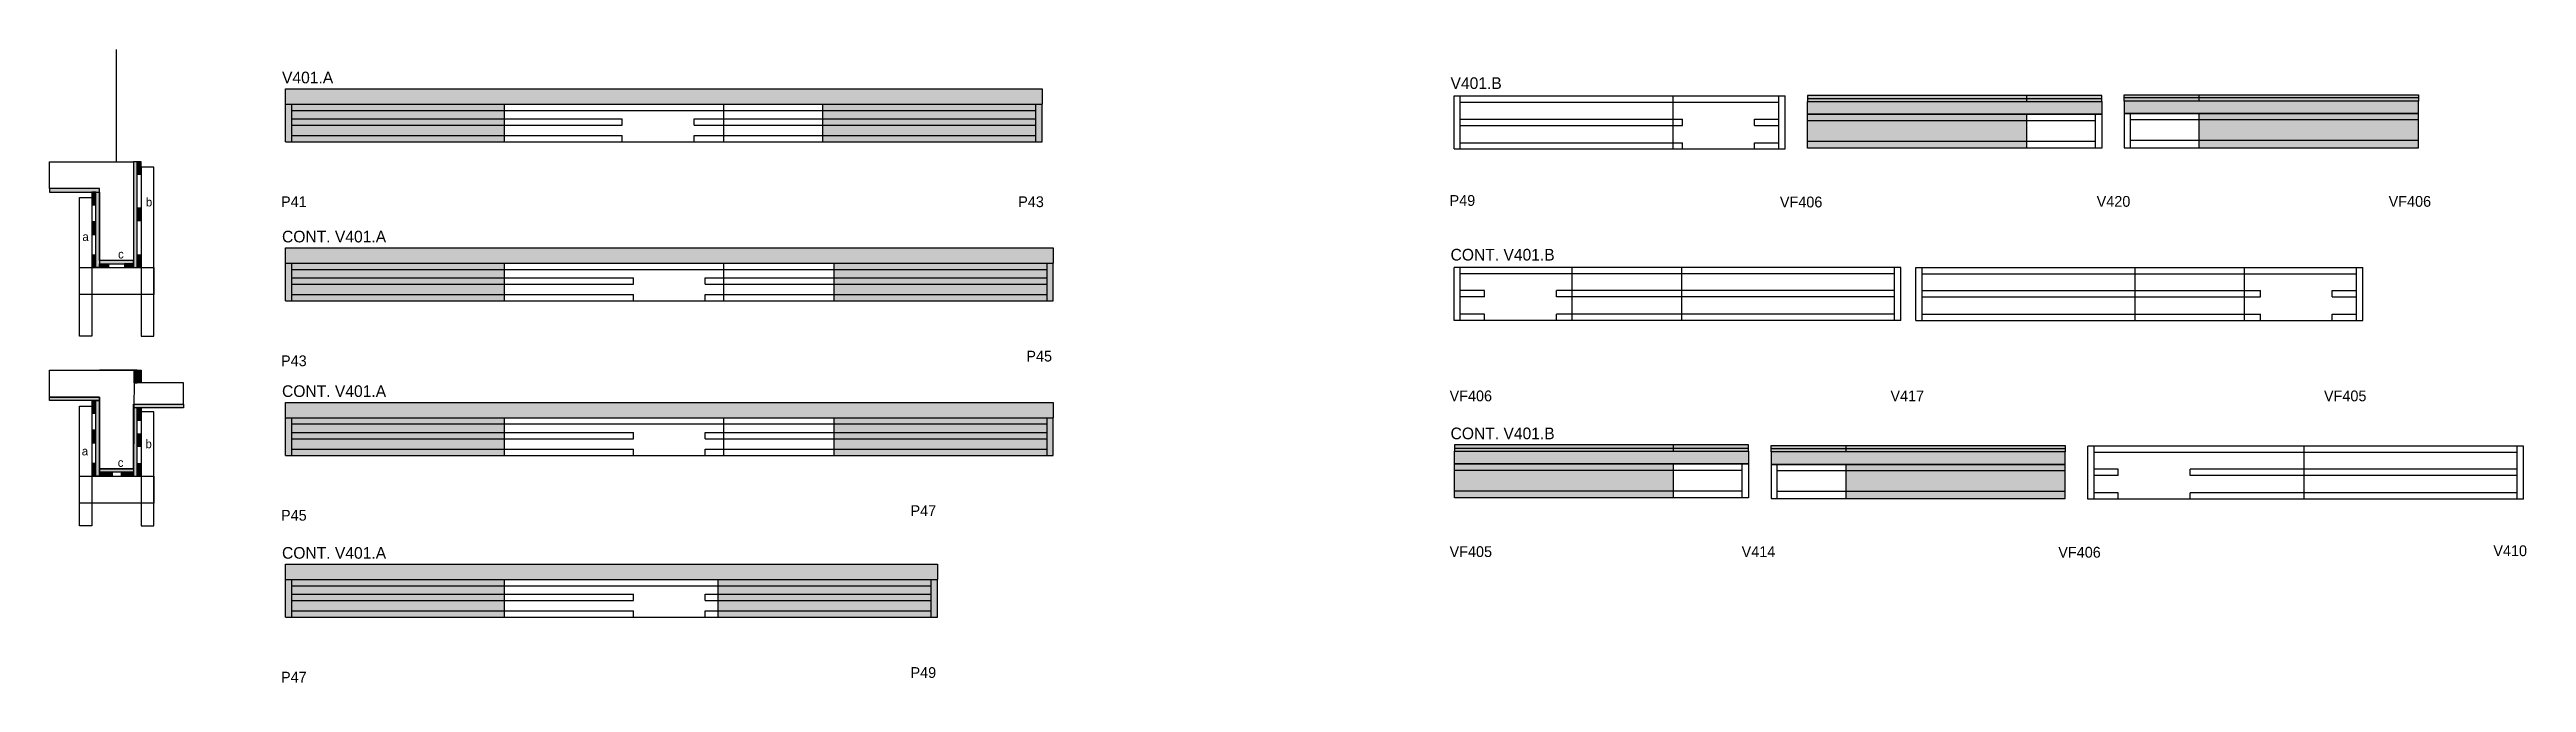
# Model space of a CAD drawing. Header units: metres. Extents: x 6434 to 9192, y 6303 to 7009.
import ezdxf

# ---------------------------------------------------------------- set-up
doc = ezdxf.new("R2010")
doc.units = ezdxf.units.M
for name, color, linetype in [('5', 7, 'Continuous'), ('CONCRETO', 7, 'Continuous'), ('COTA', 7, 'Continuous'), ('detalhes', 7, 'Continuous'), ('Hachura', 7, 'Continuous'), ('Madeira', 7, 'Continuous'), ('Painéis', 7, 'Continuous'), ('REAPROVEITAMENTO', 7, 'Continuous'), ('SARR_2.2x7', 7, 'Continuous'), ('SARR_3.5x7', 7, 'Continuous'), ('Texto Seção', 7, 'Continuous')]:
    doc.layers.add(name, color=color, linetype=linetype)

msp = doc.modelspace()

# ---------------------------------------------------------------- hatches: boundary and pattern name
at = {"layer": 'COTA'}
h = msp.add_hatch(color=7, dxfattribs=at)
h.dxf.hatch_style = 1
h.paths.add_polyline_path([(7539.1, 6947.8), (7539.1, 6964.8), (7539.1, 6964.8), (6696.6, 6964.8), (6696.6, 6964.8), (6696.6, 6947.8), (6696.6, 6947.8), (7539.1, 6947.8)])
h = msp.add_hatch(color=7, dxfattribs=at)
h.dxf.hatch_style = 1
h.paths.add_polyline_path([(8718.9, 6936.5), (8718.9, 6950.5), (8718.9, 6950.5), (8391.4, 6950.5), (8391.4, 6950.5), (8391.4, 6936.5), (8391.4, 6936.5), (8718.9, 6936.5)])
h = msp.add_hatch(color=7, dxfattribs=at)
h.dxf.hatch_style = 1
h.paths.add_polyline_path([(8744, 6937.2), (8744, 6951.2), (8744, 6951.2), (9071.5, 6951.2), (9071.5, 6951.2), (9071.5, 6937.2), (9071.5, 6937.2), (8744, 6937.2)])
h = msp.add_hatch(color=7, dxfattribs=at)
h.dxf.hatch_style = 1
h.paths.add_polyline_path([(7551.6, 6770.6), (7551.6, 6787.6), (7551.6, 6787.6), (6696.6, 6787.6), (6696.6, 6787.6), (6696.6, 6770.6), (6696.6, 6770.6), (7551.6, 6770.6)])
h = msp.add_hatch(color=7, dxfattribs=at)
h.dxf.hatch_style = 1
h.paths.add_polyline_path([(7551.6, 6598.4), (7551.6, 6615.4), (7551.6, 6615.4), (6696.6, 6615.4), (6696.6, 6615.4), (6696.6, 6598.4), (6696.6, 6598.4), (7551.6, 6598.4)])
h = msp.add_hatch(color=7, dxfattribs=at)
h.dxf.hatch_style = 1
h.paths.add_polyline_path([(8325.7, 6547), (8325.7, 6561), (8325.7, 6561), (7998.2, 6561), (7998.2, 6561), (7998.2, 6547), (7998.2, 6547), (8325.7, 6547)])
h = msp.add_hatch(color=7, dxfattribs=at)
h.dxf.hatch_style = 1
h.paths.add_polyline_path([(8350.8, 6546.3), (8350.8, 6560.3), (8350.8, 6560.3), (8678.3, 6560.3), (8678.3, 6560.3), (8678.3, 6546.3), (8678.3, 6546.3), (8350.8, 6546.3)])
h = msp.add_hatch(color=7, dxfattribs=at)
h.dxf.hatch_style = 1
h.paths.add_polyline_path([(7422.6, 6418.2), (7422.6, 6435.2), (7422.6, 6435.2), (6696.6, 6435.2), (6696.6, 6435.2), (6696.6, 6418.2), (6696.6, 6418.2), (7422.6, 6418.2)])
at = {"layer": 'Hachura'}
h = msp.add_hatch(color=7, dxfattribs=at)
h.dxf.hatch_style = 1
h.paths.add_polyline_path([(6531.6, 6883.6), (6527.6, 6883.6), (6527.6, 6883.6), (6527.6, 6765.6), (6527.6, 6765.6), (6531.6, 6765.6), (6531.6, 6765.6), (6531.6, 6883.6)])
h = msp.add_hatch(color=7, dxfattribs=at)
h.dxf.hatch_style = 1
h.paths.add_polyline_path([(6531.6, 6869.6), (6536, 6869.6), (6536, 6869.6), (6536, 6883.6), (6536, 6883.6), (6531.6, 6883.6), (6531.6, 6883.6), (6531.6, 6869.6)])
h = msp.add_hatch(color=7, dxfattribs=at)
h.dxf.hatch_style = 1
h.paths.add_polyline_path([(6489.6, 6849.6), (6489.6, 6853.6), (6489.6, 6853.6), (6434, 6853.6), (6434, 6853.6), (6434, 6849.6), (6434, 6849.6), (6489.6, 6849.6)])
h = msp.add_hatch(color=7, dxfattribs=at)
h.dxf.hatch_style = 1
h.paths.add_polyline_path([(6481.2, 6835.6), (6485.6, 6835.6), (6485.6, 6835.6), (6485.6, 6849.6), (6485.6, 6849.6), (6481.2, 6849.6), (6481.2, 6849.6), (6481.2, 6835.6)])
h = msp.add_hatch(color=7, dxfattribs=at)
h.dxf.hatch_style = 1
h.paths.add_polyline_path([(6489.6, 6853.6), (6485.6, 6853.6), (6485.6, 6853.6), (6485.6, 6765.6), (6485.6, 6765.6), (6489.6, 6765.6), (6489.6, 6765.6), (6489.6, 6853.6)])
h = msp.add_hatch(color=7, dxfattribs=at)
h.dxf.hatch_style = 1
h.paths.add_polyline_path([(6481.2, 6802.6), (6485.6, 6802.6), (6485.6, 6802.6), (6485.6, 6816.6), (6485.6, 6816.6), (6481.2, 6816.6), (6481.2, 6816.6), (6481.2, 6802.6)])
h = msp.add_hatch(color=7, dxfattribs=at)
h.dxf.hatch_style = 1
h.paths.add_polyline_path([(6531.6, 6818), (6536, 6818), (6536, 6818), (6536, 6832), (6536, 6832), (6531.6, 6832), (6531.6, 6832), (6531.6, 6818)])
h = msp.add_hatch(color=7, dxfattribs=at)
h.dxf.hatch_style = 1
h.paths.add_polyline_path([(6481.2, 6765.6), (6485.6, 6765.6), (6485.6, 6765.6), (6485.6, 6779.6), (6485.6, 6779.6), (6481.2, 6779.6), (6481.2, 6779.6), (6481.2, 6765.6)])
h = msp.add_hatch(color=7, dxfattribs=at)
h.dxf.hatch_style = 1
h.paths.add_polyline_path([(6527.6, 6770), (6527.6, 6773.6), (6527.6, 6773.6), (6489.6, 6773.6), (6489.6, 6773.6), (6489.6, 6770), (6489.6, 6770), (6527.6, 6770)])
h = msp.add_hatch(color=7, dxfattribs=at)
h.dxf.hatch_style = 1
h.paths.add_polyline_path([(6489.6, 6765.6), (6489.6, 6770), (6489.6, 6770), (6499.6, 6770), (6499.6, 6770), (6499.6, 6765.6), (6499.6, 6765.6), (6489.6, 6765.6)])
h = msp.add_hatch(color=7, dxfattribs=at)
h.dxf.hatch_style = 1
h.paths.add_polyline_path([(6527.6, 6765.6), (6527.6, 6770), (6527.6, 6770), (6517.6, 6770), (6517.6, 6770), (6517.6, 6765.6), (6517.6, 6765.6), (6527.6, 6765.6)])
h = msp.add_hatch(color=7, dxfattribs=at)
h.dxf.hatch_style = 1
h.paths.add_polyline_path([(6531.6, 6765.6), (6536, 6765.6), (6536, 6765.6), (6536, 6779.6), (6536, 6779.6), (6531.6, 6779.6), (6531.6, 6779.6), (6531.6, 6765.6)])
h = msp.add_hatch(color=7, dxfattribs=at)
h.dxf.hatch_style = 1
h.paths.add_polyline_path([(6531.6, 6651.4), (6528, 6651.4), (6528, 6651.4), (6528, 6637.4), (6528, 6637.4), (6531.6, 6637.4), (6531.6, 6637.4), (6531.6, 6651.4)])
h = msp.add_hatch(color=7, dxfattribs=at)
h.dxf.hatch_style = 1
h.paths.add_polyline_path([(6536, 6637.4), (6531.6, 6637.4), (6531.6, 6637.4), (6531.6, 6651.4), (6531.6, 6651.4), (6536, 6651.4), (6536, 6651.4), (6536, 6637.4)])
h = msp.add_hatch(color=7, dxfattribs=at)
h.dxf.hatch_style = 1
h.paths.add_polyline_path([(6434, 6617.4), (6434, 6621.4), (6434, 6621.4), (6489.6, 6621.4), (6489.6, 6621.4), (6489.6, 6617.4), (6489.6, 6617.4), (6434, 6617.4)])
h = msp.add_hatch(color=7, dxfattribs=at)
h.dxf.hatch_style = 1
h.paths.add_polyline_path([(6485.6, 6621.4), (6489.6, 6621.4), (6489.6, 6621.4), (6489.6, 6533.4), (6489.6, 6533.4), (6485.6, 6533.4), (6485.6, 6533.4), (6485.6, 6621.4)])
h = msp.add_hatch(color=7, dxfattribs=at)
h.dxf.hatch_style = 1
h.paths.add_polyline_path([(6481.2, 6603.4), (6485.6, 6603.4), (6485.6, 6603.4), (6485.6, 6617.4), (6485.6, 6617.4), (6481.2, 6617.4), (6481.2, 6617.4), (6481.2, 6603.4)])
h = msp.add_hatch(color=7, dxfattribs=at)
h.dxf.hatch_style = 1
h.paths.add_polyline_path([(6527.6, 6613.4), (6531.6, 6613.4), (6531.6, 6613.4), (6531.6, 6533.4), (6531.6, 6533.4), (6527.6, 6533.4), (6527.6, 6533.4), (6527.6, 6613.4)])
h = msp.add_hatch(color=7, dxfattribs=at)
h.dxf.hatch_style = 1
h.paths.add_polyline_path([(6527.6, 6609.4), (6527.6, 6613.4), (6527.6, 6613.4), (6583.2, 6613.4), (6583.2, 6613.4), (6583.2, 6609.4), (6583.2, 6609.4), (6527.6, 6609.4)])
h = msp.add_hatch(color=7, dxfattribs=at)
h.dxf.hatch_style = 1
h.paths.add_polyline_path([(6536, 6595.4), (6531.6, 6595.4), (6531.6, 6595.4), (6531.6, 6609.4), (6531.6, 6609.4), (6536, 6609.4), (6536, 6609.4), (6536, 6595.4)])
h = msp.add_hatch(color=7, dxfattribs=at)
h.dxf.hatch_style = 1
h.paths.add_polyline_path([(6481.2, 6570.4), (6485.6, 6570.4), (6485.6, 6570.4), (6485.6, 6584.4), (6485.6, 6584.4), (6481.2, 6584.4), (6481.2, 6584.4), (6481.2, 6570.4)])
h = msp.add_hatch(color=7, dxfattribs=at)
h.dxf.hatch_style = 1
h.paths.add_polyline_path([(6536, 6566.4), (6531.6, 6566.4), (6531.6, 6566.4), (6531.6, 6580.4), (6531.6, 6580.4), (6536, 6580.4), (6536, 6580.4), (6536, 6566.4)])
h = msp.add_hatch(color=7, dxfattribs=at)
h.dxf.hatch_style = 1
h.paths.add_polyline_path([(6481.2, 6533.4), (6485.6, 6533.4), (6485.6, 6533.4), (6485.6, 6547.4), (6485.6, 6547.4), (6481.2, 6547.4), (6481.2, 6547.4), (6481.2, 6533.4)])
h = msp.add_hatch(color=7, dxfattribs=at)
h.dxf.hatch_style = 1
h.paths.add_polyline_path([(6489.6, 6537.8), (6489.6, 6541.4), (6489.6, 6541.4), (6527.6, 6541.4), (6527.6, 6541.4), (6527.6, 6537.8), (6527.6, 6537.8), (6489.6, 6537.8)])
h = msp.add_hatch(color=7, dxfattribs=at)
h.dxf.hatch_style = 1
h.paths.add_polyline_path([(6489.6, 6533.4), (6489.6, 6537.8), (6489.6, 6537.8), (6503.6, 6537.8), (6503.6, 6537.8), (6503.6, 6533.4), (6503.6, 6533.4), (6489.6, 6533.4)])
h = msp.add_hatch(color=7, dxfattribs=at)
h.dxf.hatch_style = 1
h.paths.add_polyline_path([(6527.6, 6533.4), (6527.6, 6537.8), (6527.6, 6537.8), (6513.6, 6537.8), (6513.6, 6537.8), (6513.6, 6533.4), (6513.6, 6533.4), (6527.6, 6533.4)])
h = msp.add_hatch(color=7, dxfattribs=at)
h.dxf.hatch_style = 1
h.paths.add_polyline_path([(6536, 6533.4), (6531.6, 6533.4), (6531.6, 6533.4), (6531.6, 6547.4), (6531.6, 6547.4), (6536, 6547.4), (6536, 6547.4), (6536, 6533.4)])
at = {"layer": 'REAPROVEITAMENTO'}
h = msp.add_hatch(color=7, dxfattribs=at)
h.dxf.hatch_style = 1
h.paths.add_polyline_path([(8391.4, 6957.5), (8391.4, 6950.5), (8391.4, 6950.5), (8718.9, 6950.5), (8718.9, 6950.5), (8718.9, 6957.5), (8718.9, 6957.5), (8391.4, 6957.5)])
h = msp.add_hatch(color=7, dxfattribs=at)
h.dxf.hatch_style = 1
h.paths.add_polyline_path([(9071.5, 6958.2), (9071.5, 6951.2), (9071.5, 6951.2), (8744, 6951.2), (8744, 6951.2), (8744, 6958.2), (8744, 6958.2), (9071.5, 6958.2)])
h = msp.add_hatch(color=7, dxfattribs=at)
h.dxf.hatch_style = 1
h.paths.add_polyline_path([(6696.6, 6947.8), (6696.6, 6905.8), (6696.6, 6905.8), (6940.6, 6905.8), (6940.6, 6905.8), (6940.6, 6947.8), (6940.6, 6947.8), (6696.6, 6947.8)])
h = msp.add_hatch(color=7, dxfattribs=at)
h.dxf.hatch_style = 1
h.paths.add_polyline_path([(7295.1, 6947.8), (7295.1, 6905.8), (7295.1, 6905.8), (7539.1, 6905.8), (7539.1, 6905.8), (7539.1, 6947.8), (7539.1, 6947.8), (7295.1, 6947.8)])
h = msp.add_hatch(color=7, dxfattribs=at)
h.dxf.hatch_style = 1
h.paths.add_polyline_path([(8391.4, 6936.5), (8391.4, 6898.5), (8391.4, 6898.5), (8635.4, 6898.5), (8635.4, 6898.5), (8635.4, 6936.5), (8635.4, 6936.5), (8391.4, 6936.5)])
h = msp.add_hatch(color=7, dxfattribs=at)
h.dxf.hatch_style = 1
h.paths.add_polyline_path([(9071.5, 6937.2), (9071.5, 6899.2), (9071.5, 6899.2), (8827.5, 6899.2), (8827.5, 6899.2), (8827.5, 6937.2), (8827.5, 6937.2), (9071.5, 6937.2)])
h = msp.add_hatch(color=7, dxfattribs=at)
h.dxf.hatch_style = 1
h.paths.add_polyline_path([(6696.6, 6770.6), (6696.6, 6728.6), (6696.6, 6728.6), (6940.6, 6728.6), (6940.6, 6728.6), (6940.6, 6770.6), (6940.6, 6770.6), (6696.6, 6770.6)])
h = msp.add_hatch(color=7, dxfattribs=at)
h.dxf.hatch_style = 1
h.paths.add_polyline_path([(7307.6, 6770.6), (7307.6, 6728.6), (7307.6, 6728.6), (7551.6, 6728.6), (7551.6, 6728.6), (7551.6, 6770.6), (7551.6, 6770.6), (7307.6, 6770.6)])
h = msp.add_hatch(color=7, dxfattribs=at)
h.dxf.hatch_style = 1
h.paths.add_polyline_path([(6696.6, 6598.4), (6696.6, 6556.4), (6696.6, 6556.4), (6940.6, 6556.4), (6940.6, 6556.4), (6940.6, 6598.4), (6940.6, 6598.4), (6696.6, 6598.4)])
h = msp.add_hatch(color=7, dxfattribs=at)
h.dxf.hatch_style = 1
h.paths.add_polyline_path([(7307.6, 6598.4), (7307.6, 6556.4), (7307.6, 6556.4), (7551.6, 6556.4), (7551.6, 6556.4), (7551.6, 6598.4), (7551.6, 6598.4), (7307.6, 6598.4)])
h = msp.add_hatch(color=7, dxfattribs=at)
h.dxf.hatch_style = 1
h.paths.add_polyline_path([(7998.2, 6568), (7998.2, 6561), (7998.2, 6561), (8325.7, 6561), (8325.7, 6561), (8325.7, 6568), (8325.7, 6568), (7998.2, 6568)])
h = msp.add_hatch(color=7, dxfattribs=at)
h.dxf.hatch_style = 1
h.paths.add_polyline_path([(8678.3, 6567.3), (8678.3, 6560.3), (8678.3, 6560.3), (8350.8, 6560.3), (8350.8, 6560.3), (8350.8, 6567.3), (8350.8, 6567.3), (8678.3, 6567.3)])
h = msp.add_hatch(color=7, dxfattribs=at)
h.dxf.hatch_style = 1
h.paths.add_polyline_path([(7998.2, 6547), (7998.2, 6509), (7998.2, 6509), (8242.2, 6509), (8242.2, 6509), (8242.2, 6547), (8242.2, 6547), (7998.2, 6547)])
h = msp.add_hatch(color=7, dxfattribs=at)
h.dxf.hatch_style = 1
h.paths.add_polyline_path([(8678.3, 6546.3), (8678.3, 6508.3), (8678.3, 6508.3), (8434.3, 6508.3), (8434.3, 6508.3), (8434.3, 6546.3), (8434.3, 6546.3), (8678.3, 6546.3)])
h = msp.add_hatch(color=7, dxfattribs=at)
h.dxf.hatch_style = 1
h.paths.add_polyline_path([(6696.6, 6418.2), (6696.6, 6376.2), (6696.6, 6376.2), (6940.6, 6376.2), (6940.6, 6376.2), (6940.6, 6418.2), (6940.6, 6418.2), (6696.6, 6418.2)])
h = msp.add_hatch(color=7, dxfattribs=at)
h.dxf.hatch_style = 1
h.paths.add_polyline_path([(7178.6, 6418.2), (7178.6, 6376.2), (7178.6, 6376.2), (7422.6, 6376.2), (7422.6, 6376.2), (7422.6, 6418.2), (7422.6, 6418.2), (7178.6, 6418.2)])

# ---------------------------------------------------------------- linework, layer by layer
at = {"layer": 'CONCRETO', "color": 7, "lineweight": 25}
for points in [[(6434, 6853.6), (6434, 6883.6), (6489.6, 6883.6), (6489.6, 6883.6), (6527.6, 6883.6), (6527.6, 6773.6), (6489.6, 6773.6), (6489.6, 6853.6)], [(6434, 6621.4), (6434, 6651.4), (6489.6, 6651.4), (6489.6, 6651.4), (6528, 6651.4), (6527.6, 6541.4), (6489.6, 6541.4), (6489.6, 6621.4)]]:
    msp.add_lwpolyline(points, close=True, dxfattribs=at)
msp.add_lwpolyline([(6489.6, 6617.4), (6489.6, 6541.4), (6527.6, 6541.4), (6527.6, 6613.4), (6583.2, 6613.4), (6583.2, 6637.4), (6528, 6637.4), (6528, 6651.4), (6489.6, 6651.4)], dxfattribs=at)
at = {"layer": 'COTA', "color": 7, "lineweight": 25}
for p, q in [((6696.6, 6947.8), (6696.6, 6964.8)), ((6696.6, 6964.8), (7539.1, 6964.8)), ((7539.1, 6964.8), (7539.1, 6947.8)), ((6696.6, 6770.6), (6696.6, 6787.6)), ((6696.6, 6787.6), (7551.6, 6787.6)), ((7551.6, 6787.6), (7551.6, 6770.6)), ((6696.6, 6598.4), (6696.6, 6615.4)), ((6696.6, 6615.4), (7551.6, 6615.4)), ((7551.6, 6615.4), (7551.6, 6598.4)), ((6696.6, 6418.2), (6696.6, 6435.2)), ((6696.6, 6435.2), (7422.6, 6435.2)), ((7422.6, 6435.2), (7422.6, 6418.2))]:
    msp.add_line(p, q, dxfattribs=at)
for points in [[(8391.4, 6950.5), (8718.9, 6950.5), (8718.9, 6936.5), (8391.4, 6936.5)], [(9071.5, 6951.2), (8744, 6951.2), (8744, 6937.2), (9071.5, 6937.2)], [(7998.2, 6561), (8325.7, 6561), (8325.7, 6547), (7998.2, 6547)], [(8678.3, 6560.3), (8350.8, 6560.3), (8350.8, 6546.3), (8678.3, 6546.3)]]:
    msp.add_lwpolyline(points, close=True, dxfattribs=at)
at = {"layer": 'Defpoints', "color": 7, "lineweight": 25}
msp.add_line((6508.6, 6883.6), (6508.6, 7008.6), dxfattribs=at)
at = {"layer": 'Madeira', "color": 7, "lineweight": 25}
for points in [[(6531.6, 6869.6), (6536, 6869.6), (6536, 6883.6), (6531.6, 6883.6)], [(6481.2, 6835.6), (6485.6, 6835.6), (6485.6, 6849.6), (6481.2, 6849.6)], [(6481.2, 6802.6), (6485.6, 6802.6), (6485.6, 6816.6), (6481.2, 6816.6)], [(6531.6, 6818), (6536, 6818), (6536, 6832), (6531.6, 6832)], [(6481.2, 6765.6), (6485.6, 6765.6), (6485.6, 6779.6), (6481.2, 6779.6)], [(6489.6, 6765.6), (6489.6, 6770), (6499.6, 6770), (6499.6, 6765.6)], [(6527.6, 6765.6), (6527.6, 6770), (6517.6, 6770), (6517.6, 6765.6)], [(6531.6, 6765.6), (6536, 6765.6), (6536, 6779.6), (6531.6, 6779.6)], [(6536, 6637.4), (6531.6, 6637.4), (6531.6, 6651.4), (6536, 6651.4)], [(6481.2, 6603.4), (6485.6, 6603.4), (6485.6, 6617.4), (6481.2, 6617.4)], [(6536, 6595.4), (6531.6, 6595.4), (6531.6, 6609.4), (6536, 6609.4)], [(6481.2, 6570.4), (6485.6, 6570.4), (6485.6, 6584.4), (6481.2, 6584.4)], [(6536, 6566.4), (6531.6, 6566.4), (6531.6, 6580.4), (6536, 6580.4)], [(6481.2, 6533.4), (6485.6, 6533.4), (6485.6, 6547.4), (6481.2, 6547.4)], [(6489.6, 6533.4), (6489.6, 6537.8), (6503.6, 6537.8), (6503.6, 6533.4)], [(6527.6, 6533.4), (6527.6, 6537.8), (6513.6, 6537.8), (6513.6, 6533.4)], [(6536, 6533.4), (6531.6, 6533.4), (6531.6, 6547.4), (6536, 6547.4)]]:
    msp.add_lwpolyline(points, close=True, dxfattribs=at)
at = {"layer": 'Painéis', "color": 7, "lineweight": 25}
for p, q in [((7997.8, 6956.8), (8366.3, 6956.8)), ((7997.8, 6897.8), (7997.8, 6956.8)), ((8241.8, 6897.8), (8241.8, 6956.8)), ((8366.3, 6897.8), (8366.3, 6956.8)), ((8635.4, 6950.5), (8635.4, 6957.5)), ((8827.5, 6951.2), (8827.5, 6958.2)), ((6696.6, 6947.8), (7539.1, 6947.8)), ((6696.6, 6905.8), (6696.6, 6947.8)), ((6940.6, 6905.8), (6940.6, 6947.8)), ((7184.6, 6905.8), (7184.6, 6947.8)), ((7295.1, 6905.8), (7295.1, 6947.8)), ((7539.1, 6905.8), (7539.1, 6947.8)), ((8391.4, 6898.5), (8391.4, 6936.5)), ((8391.4, 6936.5), (8718.9, 6936.5)), ((8635.4, 6898.5), (8635.4, 6936.5)), ((8718.9, 6936.5), (8718.9, 6898.5)), ((9071.5, 6937.2), (8744, 6937.2)), ((8744, 6937.2), (8744, 6899.2)), ((8827.5, 6899.2), (8827.5, 6937.2)), ((9071.5, 6899.2), (9071.5, 6937.2)), ((6696.6, 6905.8), (7539.1, 6905.8)), ((7997.8, 6897.8), (8366.3, 6897.8)), ((8718.9, 6898.5), (8391.4, 6898.5)), ((8744, 6899.2), (9071.5, 6899.2)), ((6696.6, 6770.6), (7551.6, 6770.6)), ((6696.6, 6728.6), (6696.6, 6770.6)), ((6940.6, 6728.6), (6940.6, 6770.6)), ((7184.6, 6728.6), (7184.6, 6770.6)), ((7307.6, 6728.6), (7307.6, 6770.6)), ((7551.6, 6728.6), (7551.6, 6770.6)), ((8495.3, 6765.7), (7997.8, 6765.7)), ((7997.8, 6706.7), (7997.8, 6765.7)), ((8129.3, 6706.7), (8129.3, 6765.7)), ((8251.3, 6706.7), (8251.3, 6765.7)), ((8495.3, 6706.7), (8495.3, 6765.7)), ((8512.1, 6765.7), (9009.6, 6765.7)), ((8512.1, 6706.7), (8512.1, 6765.7)), ((8756.1, 6706.7), (8756.1, 6765.7)), ((8878.1, 6706.7), (8878.1, 6765.7)), ((9009.6, 6706.7), (9009.6, 6765.7)), ((6696.6, 6728.6), (7551.6, 6728.6)), ((8495.3, 6706.7), (7997.8, 6706.7)), ((8512.1, 6706.7), (9009.6, 6706.7)), ((6696.6, 6598.4), (7551.6, 6598.4)), ((6696.6, 6556.4), (6696.6, 6598.4)), ((6940.6, 6556.4), (6940.6, 6598.4)), ((7184.6, 6556.4), (7184.6, 6598.4)), ((7307.6, 6556.4), (7307.6, 6598.4)), ((7551.6, 6556.4), (7551.6, 6598.4)), ((8242.2, 6561), (8242.2, 6568)), ((8434.3, 6560.3), (8434.3, 6567.3)), ((9188.4, 6566.7), (8703.4, 6566.7)), ((8703.4, 6507.7), (8703.4, 6566.7)), ((8944.4, 6507.7), (8944.4, 6566.7)), ((9188.4, 6507.7), (9188.4, 6566.7)), ((6696.6, 6556.4), (7551.6, 6556.4)), ((7998.2, 6509), (7998.2, 6547)), ((7998.2, 6547), (8325.7, 6547)), ((8242.2, 6509), (8242.2, 6547)), ((8325.7, 6547), (8325.7, 6509)), ((8678.3, 6546.3), (8350.8, 6546.3)), ((8350.8, 6546.3), (8350.8, 6508.3)), ((8434.3, 6508.3), (8434.3, 6546.3)), ((8678.3, 6508.3), (8678.3, 6546.3)), ((8325.7, 6509), (7998.2, 6509)), ((8350.8, 6508.3), (8678.3, 6508.3)), ((9188.4, 6507.7), (8703.4, 6507.7)), ((6696.6, 6418.2), (7422.6, 6418.2)), ((6696.6, 6376.2), (6696.6, 6418.2)), ((6940.6, 6376.2), (6940.6, 6418.2)), ((7178.6, 6376.2), (7178.6, 6418.2)), ((7178.6, 6376.2), (7178.6, 6418.2)), ((7422.6, 6376.2), (7422.6, 6418.2)), ((6696.6, 6376.2), (7422.6, 6376.2))]:
    msp.add_line(p, q, dxfattribs=at)
for points in [[(8391.4, 6950.5), (8718.9, 6950.5), (8718.9, 6957.5), (8391.4, 6957.5)], [(9071.5, 6951.2), (8744, 6951.2), (8744, 6958.2), (9071.5, 6958.2)], [(6531.6, 6883.6), (6527.6, 6883.6), (6527.6, 6765.6), (6531.6, 6765.6)], [(6489.6, 6849.6), (6489.6, 6853.6), (6434, 6853.6), (6434, 6849.6)], [(6485.6, 6849.6), (6489.6, 6849.6), (6489.6, 6765.6), (6485.6, 6765.6)], [(6527.6, 6770), (6527.6, 6773.6), (6489.6, 6773.6), (6489.6, 6770)], [(6531.6, 6651.4), (6528, 6651.4), (6528, 6637.4), (6531.6, 6637.4)], [(6434, 6617.4), (6434, 6621.4), (6489.6, 6621.4), (6489.6, 6617.4)], [(6485.6, 6617.4), (6489.6, 6617.4), (6489.6, 6533.4), (6485.6, 6533.4)], [(6527.6, 6609.4), (6527.6, 6613.4), (6583.2, 6613.4), (6583.2, 6609.4)], [(6531.6, 6609.4), (6527.6, 6609.4), (6527.6, 6533.4), (6531.6, 6533.4)], [(7998.2, 6561), (8325.7, 6561), (8325.7, 6568), (7998.2, 6568)], [(8678.3, 6560.3), (8350.8, 6560.3), (8350.8, 6567.3), (8678.3, 6567.3)], [(6489.6, 6537.8), (6489.6, 6541.4), (6527.6, 6541.4), (6527.6, 6537.8)]]:
    msp.add_lwpolyline(points, close=True, dxfattribs=at)
at = {"layer": 'SARR_2.2x7', "color": 7, "lineweight": 25}
for p, q in [((8004.7, 6897.8), (8004.7, 6956.8)), ((8359.3, 6897.8), (8359.3, 6956.8)), ((8391.4, 6954), (8635.4, 6954)), ((8635.4, 6954), (8718.9, 6954)), ((8827.5, 6954.7), (8744, 6954.7)), ((9071.5, 6954.7), (8827.5, 6954.7)), ((6703.6, 6905.8), (6703.6, 6947.8)), ((6703.6, 6940.8), (6940.6, 6940.8)), ((6703.6, 6931.3), (6940.6, 6931.3)), ((6703.6, 6924.3), (6940.6, 6924.3)), ((6940.6, 6940.8), (7184.6, 6940.8)), ((6940.6, 6931.3), (7071.6, 6931.3)), ((6940.6, 6924.3), (7071.6, 6924.3)), ((7071.6, 6924.3), (7071.6, 6931.3)), ((7151.6, 6924.3), (7151.6, 6931.3)), ((7151.6, 6931.3), (7184.6, 6931.3)), ((7151.6, 6924.3), (7184.6, 6924.3)), ((7184.6, 6940.8), (7295.1, 6940.8)), ((7184.6, 6931.3), (7295.1, 6931.3)), ((7184.6, 6924.3), (7295.1, 6924.3)), ((7295.1, 6940.8), (7532.1, 6940.8)), ((7295.1, 6931.3), (7532.1, 6931.3)), ((7295.1, 6924.3), (7532.1, 6924.3)), ((7532.1, 6905.8), (7532.1, 6947.8)), ((8004.7, 6949.8), (8241.8, 6949.8)), ((8004.7, 6931.1), (8241.8, 6931.1)), ((8004.7, 6924.1), (8241.8, 6924.1)), ((8241.8, 6949.8), (8359.3, 6949.8)), ((8241.8, 6931.1), (8252.3, 6931.1)), ((8241.8, 6924.1), (8252.3, 6924.1)), ((8252.3, 6924.1), (8252.3, 6931.1)), ((8332.3, 6931.1), (8359.3, 6931.1)), ((8332.3, 6924.1), (8332.3, 6931.1)), ((8332.3, 6924.1), (8359.3, 6924.1)), ((8391.4, 6929.5), (8635.4, 6929.5)), ((8635.4, 6929.5), (8711.9, 6929.5)), ((8711.9, 6898.5), (8711.9, 6936.5)), ((8751, 6899.2), (8751, 6937.2)), ((8827.5, 6930.2), (8751, 6930.2)), ((9071.5, 6930.2), (8827.5, 6930.2)), ((6703.6, 6912.8), (6940.6, 6912.8)), ((6940.6, 6912.8), (7071.6, 6912.8)), ((7071.6, 6905.8), (7071.6, 6912.8)), ((7151.6, 6905.8), (7151.6, 6912.8)), ((7151.6, 6912.8), (7184.6, 6912.8)), ((7184.6, 6912.8), (7295.1, 6912.8)), ((7295.1, 6912.8), (7532.1, 6912.8)), ((8004.7, 6904.8), (8241.8, 6904.8)), ((8241.8, 6904.8), (8252.3, 6904.8)), ((8252.3, 6898.2), (8252.3, 6904.8)), ((8332.3, 6904.8), (8359.3, 6904.8)), ((8332.3, 6898.2), (8332.3, 6904.8)), ((8391.4, 6906.5), (8635.4, 6906.5)), ((8635.4, 6906.5), (8711.9, 6906.5)), ((8827.5, 6907.2), (8751, 6907.2)), ((9071.5, 6907.2), (8827.5, 6907.2)), ((6703.6, 6728.6), (6703.6, 6770.6)), ((6703.6, 6763.6), (6940.6, 6763.6)), ((6940.6, 6763.6), (7184.6, 6763.6)), ((7184.6, 6763.6), (7307.6, 6763.6)), ((7307.6, 6763.6), (7544.6, 6763.6)), ((7544.6, 6728.6), (7544.6, 6770.6)), ((8004.7, 6706.7), (8004.7, 6765.7)), ((8251.3, 6758.7), (8004.7, 6758.7)), ((8488.3, 6758.7), (8251.3, 6758.7)), ((8488.3, 6706.7), (8488.3, 6765.7)), ((8519, 6706.7), (8519, 6765.7)), ((8519, 6758.7), (8756.1, 6758.7)), ((8756.1, 6758.7), (9002.6, 6758.7)), ((9002.6, 6706.7), (9002.6, 6765.7)), ((6703.6, 6754.1), (6940.6, 6754.1)), ((6703.6, 6747.1), (6940.6, 6747.1)), ((6703.6, 6735.6), (6940.6, 6735.6)), ((6940.6, 6754.1), (7084.1, 6754.1)), ((6940.6, 6747.1), (7084.1, 6747.1)), ((6940.6, 6735.6), (7084.1, 6735.6)), ((7084.1, 6747.1), (7084.1, 6754.1)), ((7084.1, 6728.6), (7084.1, 6735.6)), ((7164.1, 6747.1), (7164.1, 6754.1)), ((7164.1, 6754.1), (7184.6, 6754.1)), ((7164.1, 6747.1), (7184.6, 6747.1)), ((7164.1, 6728.6), (7164.1, 6735.6)), ((7164.1, 6735.6), (7184.6, 6735.6)), ((7184.6, 6754.1), (7307.6, 6754.1)), ((7184.6, 6747.1), (7307.6, 6747.1)), ((7184.6, 6735.6), (7307.6, 6735.6)), ((7307.6, 6754.1), (7544.6, 6754.1)), ((7307.6, 6747.1), (7544.6, 6747.1)), ((7307.6, 6735.6), (7544.6, 6735.6)), ((8031.8, 6740), (8004.7, 6740)), ((8031.8, 6733), (8004.7, 6733)), ((8031.8, 6733), (8031.8, 6740)), ((8251.3, 6740), (8111.8, 6740)), ((8111.8, 6733), (8111.8, 6740)), ((8251.3, 6733), (8111.8, 6733)), ((8488.3, 6740), (8251.3, 6740)), ((8488.3, 6733), (8251.3, 6733)), ((8519, 6740), (8756.1, 6740)), ((8519, 6733), (8756.1, 6733)), ((8756.1, 6740), (8895.6, 6740)), ((8756.1, 6733), (8895.6, 6733)), ((8895.6, 6733), (8895.6, 6740)), ((8975.6, 6740), (9002.6, 6740)), ((8975.6, 6733), (8975.6, 6740)), ((8975.6, 6733), (9002.6, 6733)), ((8031.8, 6713.7), (8004.7, 6713.7)), ((8031.8, 6707.1), (8031.8, 6713.7)), ((8251.3, 6713.7), (8111.8, 6713.7)), ((8111.8, 6707.1), (8111.8, 6713.7)), ((8488.3, 6713.7), (8251.3, 6713.7)), ((8519, 6713.7), (8756.1, 6713.7)), ((8756.1, 6713.7), (8895.6, 6713.7)), ((8895.6, 6707.1), (8895.6, 6713.7)), ((8975.6, 6713.7), (9002.6, 6713.7)), ((8975.6, 6707.1), (8975.6, 6713.7)), ((6703.6, 6556.4), (6703.6, 6598.4)), ((6703.6, 6591.4), (6940.6, 6591.4)), ((6940.6, 6591.4), (7184.6, 6591.4)), ((7184.6, 6591.4), (7307.6, 6591.4)), ((7307.6, 6591.4), (7544.6, 6591.4)), ((7544.6, 6556.4), (7544.6, 6598.4)), ((6703.6, 6581.9), (6940.6, 6581.9)), ((6703.6, 6574.9), (6940.6, 6574.9)), ((6940.6, 6581.9), (7084.1, 6581.9)), ((6940.6, 6574.9), (7084.1, 6574.9)), ((7084.1, 6574.9), (7084.1, 6581.9)), ((7164.1, 6574.9), (7164.1, 6581.9)), ((7164.1, 6581.9), (7184.6, 6581.9)), ((7164.1, 6574.9), (7184.6, 6574.9)), ((7184.6, 6581.9), (7307.6, 6581.9)), ((7184.6, 6574.9), (7307.6, 6574.9)), ((7307.6, 6581.9), (7544.6, 6581.9)), ((7307.6, 6574.9), (7544.6, 6574.9)), ((7998.2, 6564.5), (8242.2, 6564.5)), ((8242.2, 6564.5), (8325.7, 6564.5)), ((8434.3, 6563.8), (8350.8, 6563.8)), ((8678.3, 6563.8), (8434.3, 6563.8)), ((8710.4, 6507.7), (8710.4, 6566.7)), ((9181.5, 6507.7), (9181.5, 6566.7)), ((6703.6, 6563.4), (6940.6, 6563.4)), ((6940.6, 6563.4), (7084.1, 6563.4)), ((7084.1, 6556.4), (7084.1, 6563.4)), ((7164.1, 6556.4), (7164.1, 6563.4)), ((7164.1, 6563.4), (7184.6, 6563.4)), ((7184.6, 6563.4), (7307.6, 6563.4)), ((7307.6, 6563.4), (7544.6, 6563.4)), ((7998.2, 6540), (8242.2, 6540)), ((8242.2, 6540), (8318.7, 6540)), ((8318.7, 6509), (8318.7, 6547)), ((8357.7, 6508.3), (8357.7, 6546.3)), ((8434.3, 6539.3), (8357.7, 6539.3)), ((8678.3, 6539.3), (8434.3, 6539.3)), ((8944.4, 6559.7), (8710.4, 6559.7)), ((8737.4, 6540.9), (8710.4, 6540.9)), ((8737.4, 6533.9), (8737.4, 6540.9)), ((8944.4, 6540.9), (8817.4, 6540.9)), ((8817.4, 6533.9), (8817.4, 6540.9)), ((9181.5, 6559.7), (8944.4, 6559.7)), ((9181.5, 6540.9), (8944.4, 6540.9)), ((7998.2, 6517), (8242.2, 6517)), ((8242.2, 6517), (8318.7, 6517)), ((8434.3, 6516.3), (8357.7, 6516.3)), ((8678.3, 6516.3), (8434.3, 6516.3)), ((8737.4, 6533.9), (8710.4, 6533.9)), ((8737.4, 6514.7), (8710.4, 6514.7)), ((8737.4, 6508), (8737.4, 6514.7)), ((8944.4, 6533.9), (8817.4, 6533.9)), ((8944.4, 6514.7), (8817.4, 6514.7)), ((8817.4, 6508), (8817.4, 6514.7)), ((9181.5, 6533.9), (8944.4, 6533.9)), ((9181.5, 6514.7), (8944.4, 6514.7)), ((6703.6, 6376.2), (6703.6, 6418.2)), ((6703.6, 6411.2), (6940.6, 6411.2)), ((6703.6, 6401.7), (6940.6, 6401.7)), ((6940.6, 6411.2), (7178.6, 6411.2)), ((6940.6, 6401.7), (7084.1, 6401.7)), ((7084.1, 6394.7), (7084.1, 6401.7)), ((7164.1, 6394.7), (7164.1, 6401.7)), ((7164.1, 6401.7), (7178.6, 6401.7)), ((7178.6, 6411.2), (7415.6, 6411.2)), ((7178.6, 6401.7), (7415.6, 6401.7)), ((7415.6, 6376.2), (7415.6, 6418.2)), ((6703.6, 6394.7), (6940.6, 6394.7)), ((6703.6, 6383.2), (6940.6, 6383.2)), ((6940.6, 6394.7), (7084.1, 6394.7)), ((6940.6, 6383.2), (7084.1, 6383.2)), ((7084.1, 6376.2), (7084.1, 6383.2)), ((7164.1, 6394.7), (7178.6, 6394.7)), ((7164.1, 6376.2), (7164.1, 6383.2)), ((7164.1, 6383.2), (7178.6, 6383.2)), ((7178.6, 6394.7), (7415.6, 6394.7)), ((7178.6, 6383.2), (7415.6, 6383.2))]:
    msp.add_line(p, q, dxfattribs=at)
at = {"layer": 'SARR_3.5x7', "color": 7, "lineweight": 25}
for points in [[(6550, 6877.6), (6536, 6877.6), (6536, 6689.1), (6550, 6689.1)], [(6467.2, 6843.6), (6481.2, 6843.6), (6481.2, 6689.1), (6467.2, 6689.1)], [(6467.2, 6765.6), (6550, 6765.6), (6550, 6735.5), (6467.2, 6735.5)], [(6467.2, 6611.4), (6481.2, 6611.4), (6481.2, 6477.8), (6467.2, 6477.8)], [(6550, 6605), (6536, 6605), (6536, 6477.8), (6550, 6477.8)], [(6467.2, 6533.4), (6550, 6533.4), (6550, 6503.3), (6467.2, 6503.3)]]:
    msp.add_lwpolyline(points, close=True, dxfattribs=at)

# ---------------------------------------------------------------- texts
at = {"layer": '5', "color": 7, "lineweight": 25}
for s, p in [('P41', (6691.7, 6833)), ('P43', (7512.5, 6833)), ('P49', (7992.8, 6834.4)), ('VF406', (8360.6, 6832.7)), ('V420', (8713.3, 6833.4)), ('VF406', (9038.4, 6833.4)), ('P43', (6691.7, 6655.8)), ('P45', (7521.6, 6661)), ('VF406', (7992.8, 6616.7)), ('V417', (8483.7, 6616.7)), ('VF405', (8966.4, 6616.7)), ('P45', (6691.7, 6483.7)), ('P47', (7392.6, 6488.8)), ('VF405', (7992.8, 6443.2)), ('V414', (8318, 6443.2)), ('VF406', (8670.6, 6442.5)), ('V410', (9155, 6444.2)), ('P49', (7392.6, 6308.5)), ('P47', (6691.7, 6303.4))]:
    msp.add_text(s, height=12, dxfattribs=at).set_placement(p)
at = {"layer": 'detalhes', "color": 7, "lineweight": 25}
for s, p in [('b', (6541.2, 6833.8)), ('a', (6470.5, 6795.3)), ('c', (6510.2, 6775.8)), ('a', (6469.8, 6556.4)), ('b', (6540.7, 6564.4)), ('c', (6509.9, 6543.6))]:
    msp.add_text(s, height=9.6, dxfattribs=at).set_placement(p)
at = {"layer": 'Texto Seção', "color": 7, "lineweight": 25}
for s, p in [('V401.A', (6692.8, 6970.9)), ('V401.B', (7993.9, 6964.6)), ('CONT. V401.A', (6692.8, 6793.7)), ('CONT. V401.B', (7993.9, 6773.5)), ('CONT. V401.A', (6692.8, 6621.5)), ('CONT. V401.B', (7993.9, 6574.4)), ('CONT. V401.A', (6692.8, 6441.3))]:
    msp.add_text(s, height=13, dxfattribs=at).set_placement(p)

doc.saveas('drawing.dxf')
